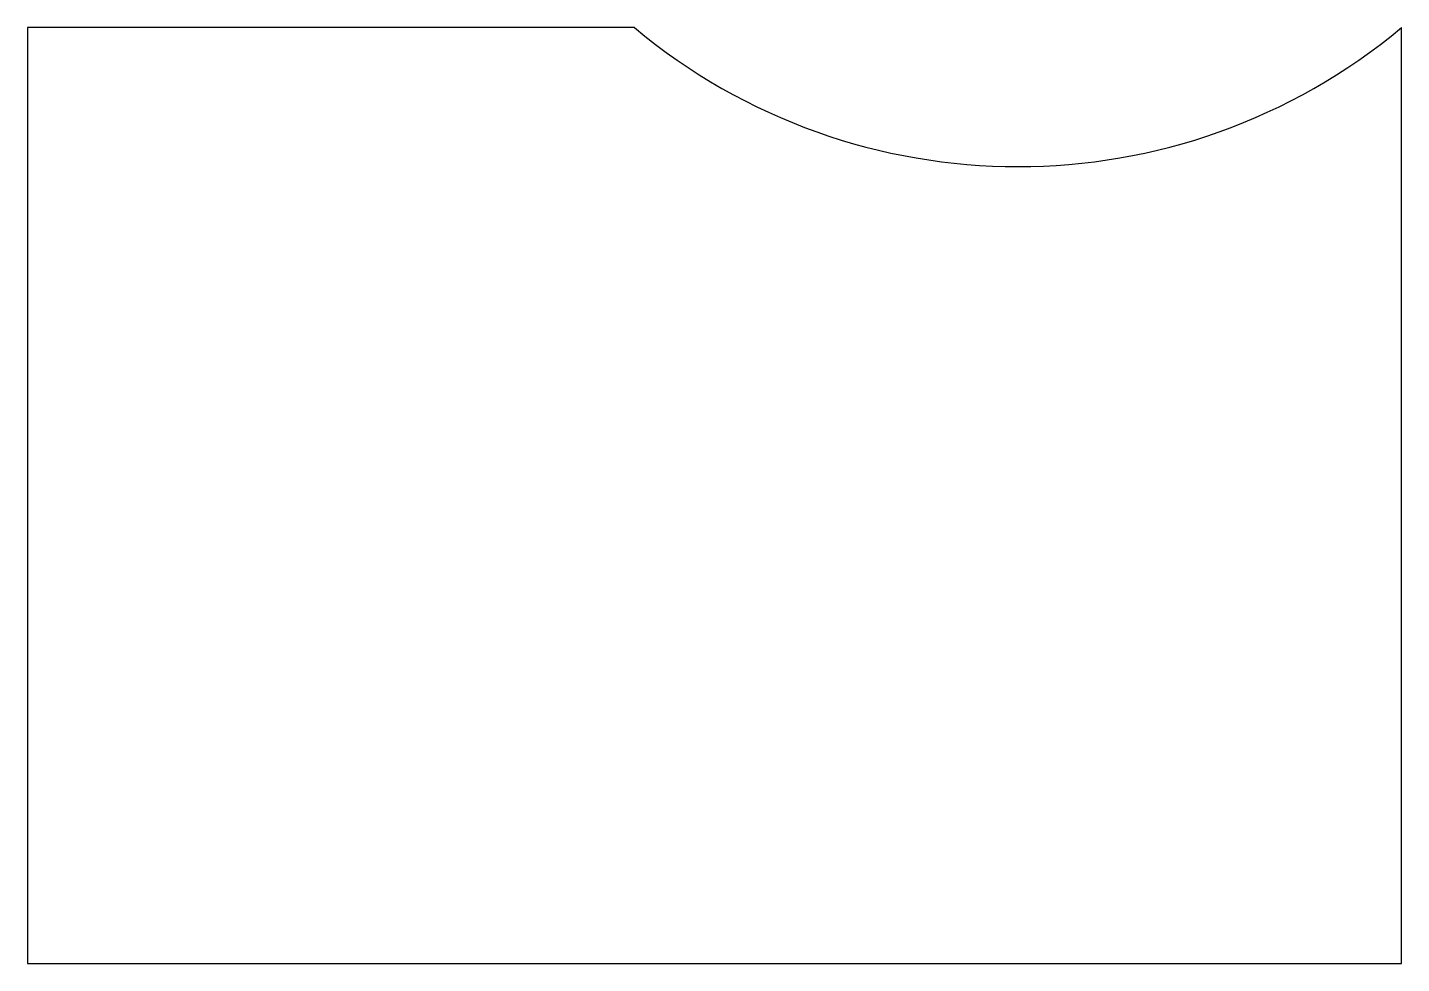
# Model space of a CAD drawing. Header units: millimetres. Extents: x 515 to 678, y 137 to 248.
import ezdxf

# ---------------------------------------------------------------- set-up
doc = ezdxf.new("R2010")
doc.units = ezdxf.units.MM

msp = doc.modelspace()

# ---------------------------------------------------------------- linework, layer by layer
for p, q in [((586.72, 247.85), (514.73, 247.85)), ((514.73, 247.85), (514.73, 136.85)), ((677.73, 136.85), (677.73, 247.85)), ((514.73, 136.85), (677.73, 136.85))]:
    msp.add_line(p, q)
msp.add_arc((632.23, 302.35), 71, 230.1394, 309.8549)

doc.saveas('drawing.dxf')
